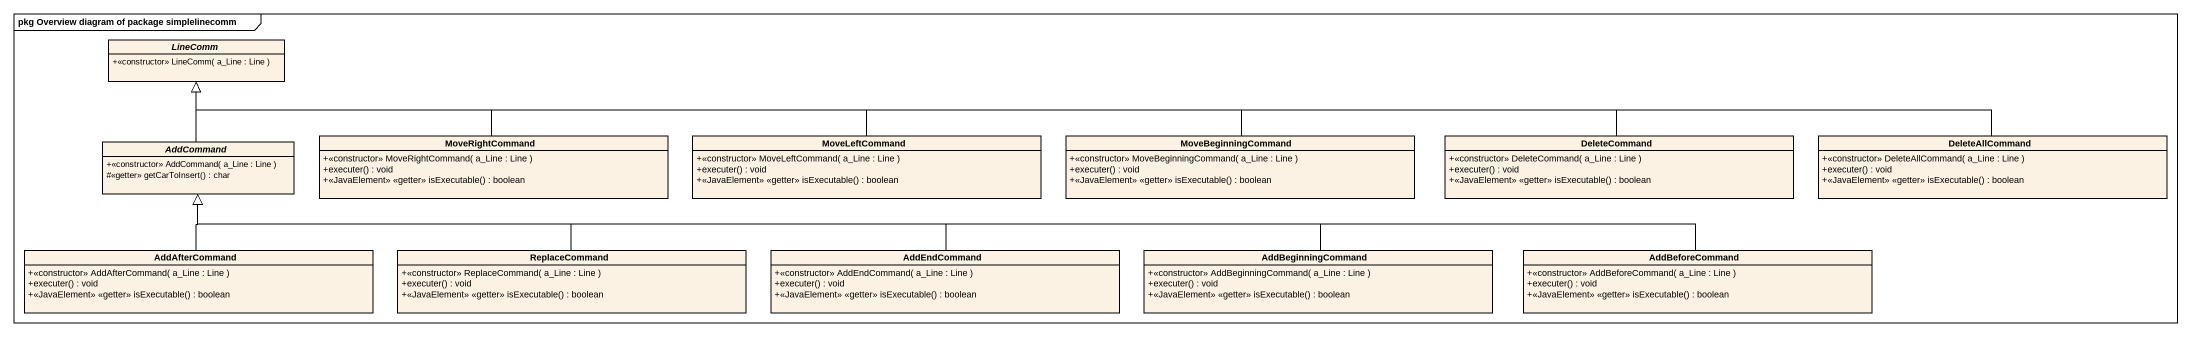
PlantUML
@startuml
mainframe pkg Overview diagram of package simplelinecomm
hide circle
hide empty members
skinparam classAttributeIconSize 0
abstract class LineComm {
  +<<constructor>> LineComm( a_Line : Line )
}
abstract class AddCommand {
  +<<constructor>> AddCommand( a_Line : Line )
  #<<getter>> getCarToInsert() : char
}
class MoveRightCommand {
  +<<constructor>> MoveRightCommand( a_Line : Line )
  +executer() : void
  +<<JavaElement>> <<getter>> isExecutable() : boolean
}
class MoveLeftCommand {
  +<<constructor>> MoveLeftCommand( a_Line : Line )
  +executer() : void
  +<<JavaElement>> <<getter>> isExecutable() : boolean
}
class MoveBeginningCommand {
  +<<constructor>> MoveBeginningCommand( a_Line : Line )
  +executer() : void
  +<<JavaElement>> <<getter>> isExecutable() : boolean
}
class DeleteCommand {
  +<<constructor>> DeleteCommand( a_Line : Line )
  +executer() : void
  +<<JavaElement>> <<getter>> isExecutable() : boolean
}
class DeleteAllCommand {
  +<<constructor>> DeleteAllCommand( a_Line : Line )
  +executer() : void
  +<<JavaElement>> <<getter>> isExecutable() : boolean
}
class AddAfterCommand {
  +<<constructor>> AddAfterCommand( a_Line : Line )
  +executer() : void
  +<<JavaElement>> <<getter>> isExecutable() : boolean
}
class ReplaceCommand {
  +<<constructor>> ReplaceCommand( a_Line : Line )
  +executer() : void
  +<<JavaElement>> <<getter>> isExecutable() : boolean
}
class AddEndCommand {
  +<<constructor>> AddEndCommand( a_Line : Line )
  +executer() : void
  +<<JavaElement>> <<getter>> isExecutable() : boolean
}
class AddBeginningCommand {
  +<<constructor>> AddBeginningCommand( a_Line : Line )
  +executer() : void
  +<<JavaElement>> <<getter>> isExecutable() : boolean
}
class AddBeforeCommand {
  +<<constructor>> AddBeforeCommand( a_Line : Line )
  +executer() : void
  +<<JavaElement>> <<getter>> isExecutable() : boolean
}
AddCommand -up-|> LineComm
MoveRightCommand -left-|> LineComm
MoveLeftCommand -left-|> LineComm
MoveBeginningCommand -left-|> LineComm
DeleteCommand -left-|> LineComm
DeleteAllCommand -left-|> LineComm
AddAfterCommand -up-|> AddCommand
ReplaceCommand -left-|> AddCommand
AddEndCommand -left-|> AddCommand
AddBeginningCommand -left-|> AddCommand
AddBeforeCommand -left-|> AddCommand
@enduml
